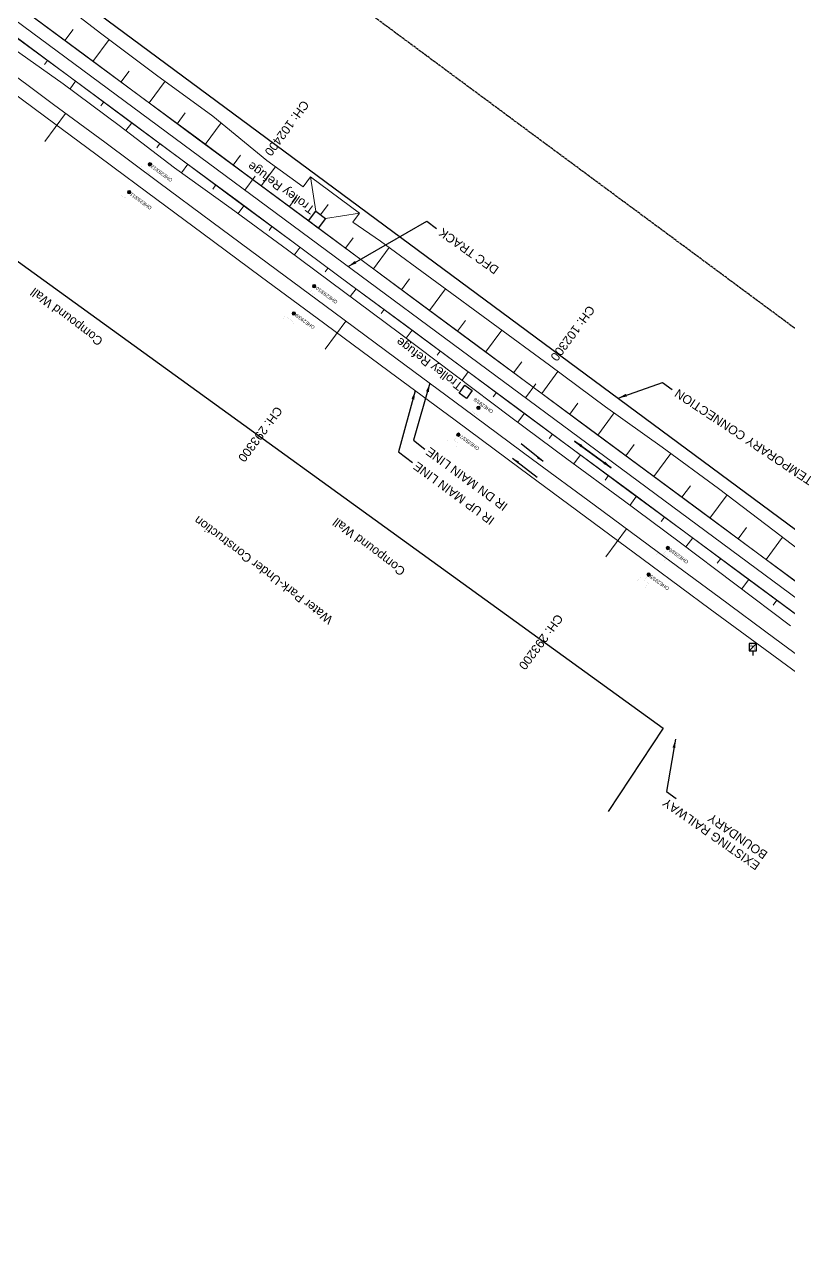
# Model space of a CAD drawing. Header units: metres. Extents: x 644418 to 1306172, y 3366650 to 6747308.
# Drawn here: x 650117.2 to 650336.1, y 3375527.4 to 3375881 of the extents above; entities that cross this region are included whole.
import ezdxf
from ezdxf.enums import TextEntityAlignment as Align

# ---------------------------------------------------------------- set-up
doc = ezdxf.new("R2010")
doc.units = ezdxf.units.M
doc.header["$MEASUREMENT"] = 0
doc.linetypes.add('CENTER', pattern=[2, 1.25, -0.25, 0.25, -0.25])
for name, color, linetype in [('COMPOUND_WALL', 251, 'Continuous'), ('DFCC Boundary', 6, 'CENTER'), ('PROPOSED DFCC FORMATION LINE', 187, 'Continuous'), ('Sign Board', 251, 'Continuous'), ('TOPO_TEXT', 251, 'Continuous'), ('Trolley Refuse', 10, 'Continuous'), ('TROLLEY_STAND', 7, 'Continuous')]:
    doc.layers.add(name, color=color, linetype=linetype)
for name, color, linetype, lineweight in [('Existing Chainage', 7, 'Continuous', 0), ('Existing IR Track', 143, 'Continuous', 0), ('Existing Railway Boundary', 7, 'CENTER', 0), ('flow direction', 7, 'Continuous', 0), ('OHE MAST', 8, 'Continuous', 0), ('OHE MAST TEXT', 8, 'Continuous', 0), ('Proposed Chainage', 10, 'Continuous', 0), ('PROPOSED DFC TRACK', 1, 'Continuous', 0), ('PROPOSED DFCC TOE LINE', 239, 'Continuous', 0), ('PROPOSED DFCC TOE SLOPES', 239, 'Continuous', 0), ('PROPOSED DFCC TRACK', 1, 'Continuous', 0), ('TEMPORARY CONNECTION', 6, 'Continuous', 0)]:
    doc.layers.add(name, color=color, linetype=linetype, lineweight=lineweight)
doc.styles.add('CUT-FILL', font='cut-fill.shx', dxfattribs={"height": 2})
doc.styles.get("Standard").update_dxf_attribs({"font": 'arial.ttf'})
doc.styles.add('Style-Arial', font='arial.ttf')
doc.dimstyles.new('ISO-25', dxfattribs={"dimtxt": 2.5, "dimasz": 2.5, "dimexe": 1.25, "dimexo": 0.625, "dimtad": 1, "dimtxsty": 'Standard', "dimcen": 2.5, "dimadec": 0, "dimazin": 0, "dimtfac": 1, "dimtmove": 0, "dimatfit": 3, "dimfxl": 1, "dimarcsym": 0})

# ---------------------------------------------------------------- blocks, each defined once
blk = doc.blocks.new('WL')
for p, q in [((1.07, 3.42), (-1.06, 3.42)), ((-1.06, 3.42), (-1.06, 1.29)), ((-1.06, 1.29), (1.07, 1.29)), ((0, 1.29), (0, 0)), ((1.07, 1.29), (1.07, 3.42))]:
    blk.add_line(p, q)
blk.add_lwpolyline([(-1.06, 1.29), (1.07, 3.42)])
at = {"style": 'CUT-FILL'}
for s, p in [('W', (-0.84, 2.35)), ('L', (0.43, 1.56))]:
    blk.add_text(s, height=0.739, dxfattribs=at).set_placement(p)
blk = doc.blocks.new('OHE MAST')
h = blk.add_hatch(color=256)
edge = h.paths.add_edge_path()
edge.add_arc((0, 0), 0.514, 0, 360)
at = {"const_width": 0.01, "flags": 128}
for points in [[(1.5, 3.5), (1.5, 2), (-1.5, 2), (-1.5, 3.5)], [(0, 2), (0, 0)]]:
    blk.add_lwpolyline(points, dxfattribs=at)
blk.add_circle((0, 0), 0.514)

msp = doc.modelspace()

# ---------------------------------------------------------------- linework, layer by layer
at = {"layer": 'COMPOUND_WALL', "linetype": 'Continuous'}
msp.add_polyline3d([(650072.561, 3375713.298, 265.828), (650091.198, 3375830.492, 266.775), (650300.258, 3375679.417, 269.557), (650284.436, 3375655.534, 267.343)], dxfattribs=at)
at = {"layer": 'DFCC Boundary', "ltscale": 0.5, "flags": 128}
msp.add_lwpolyline([(655695.597, 3371812.1897), (655640.8822, 3371912.823), (655580.0449, 3371996.7158), (655509.7792, 3372062.0857), (655426.9534, 3372113.9756), (655342.6069, 3372167.9462), (655257.8854, 3372221.2222), (655173.2688, 3372275.363), (655087.3459, 3372327.2788), (655002.8598, 3372380.6107), (654914.5097, 3372429.9473), (654741.1355, 3372529.4419), (654650.033, 3372576.4159), (654568.6995, 3372626.155), (654571.9877, 3372630.6369), (654391.4686, 3372756.327), (654377.1337, 3372736.8494), (654004.4289, 3373016.6995), (654007.7887, 3373020.6424), (653690.5739, 3373253.6486), (653690.5425, 3373253.6059), (653433.8132, 3373453.1485), (653440.7668, 3373462.5592), (653208.8394, 3373636.5534), (653216.1698, 3373646.5105), (653142.1983, 3373700.8896), (653053.6963, 3373771.1122), (652994.4341, 3373810.5255), (652929.3691, 3373859.5713), (652860.9168, 3373902.1103), (652749.6028, 3373984.4705), (652631.2396, 3374070.7175), (652636.2281, 3374078.1704), (652537.912, 3374145.7283), (652392.904, 3374241.2711), (652388.7719, 3374235.6812), (652308.569, 3374304.8076), (652315.9256, 3374314.7669), (652103.9815, 3374448.7876), (652083.1937, 3374464.1943), (652072.7494, 3374471.9329), (652052.3219, 3374487.0684), (652038.1897, 3374497.5387), (652024.0173, 3374508.0388), (652009.8347, 3374518.5254), (651995.6683, 3374529), (651981.7515, 3374539.2836), (651967.8828, 3374549.5317), (651954.6903, 3374559.2866), (651941.4997, 3374569.04), (651923.9377, 3374582.0168), (651906.3215, 3374595.0337), (651892.0868, 3374605.5547), (651877.7985, 3374616.1153), (651861.6288, 3374628.0564), (651845.5071, 3374639.9619), (651829.5757, 3374651.7544), (651824.7911, 3374655.296), (651813.6747, 3374663.5244), (651797.4592, 3374675.4968), (651792.6217, 3374679.0685), (651809.3453, 3374701.6999), (651798.0335, 3374710.0518), (651782.3495, 3374721.6444), (651766.6655, 3374733.2369), (651750.5163, 3374745.1875), (651734.3118, 3374757.179), (651717.3274, 3374769.6994), (651700.4625, 3374782.1317), (651684.6001, 3374793.8578), (651668.5938, 3374805.6902), (651652.6806, 3374817.4203), (651636.8173, 3374829.1137), (651620.9269, 3374840.8662), (651604.9647, 3374852.6718), (651588.7459, 3374864.6312), (651572.5882, 3374876.5455), (651556.6943, 3374888.2868), (651540.8409, 3374899.9983), (651524.5553, 3374912.0488), (651508.2568, 3374924.109), (651492.7938, 3374935.5157), (651477.3997, 3374946.8715), (651461.3291, 3374958.7436), (651445.2311, 3374970.6359), (651429.3555, 3374982.3615), (651413.4375, 3374994.1184), (651396.6322, 3375006.522), (651379.7761, 3375018.963), (651363.6644, 3375030.8565), (651352.7728, 3375038.8965), (651331.6522, 3375054.4784), (651315.7738, 3375066.1947), (651299.7306, 3375078.0412), (651283.6239, 3375089.9346), (651273.9044, 3375097.1057), (651264.2377, 3375104.2378), (651243.4187, 3375119.6324), (651222.5077, 3375135.095), (651201.5462, 3375150.5784), (651180.4926, 3375166.1298), (651161.7365, 3375179.9701), (651143.0969, 3375193.7244), (651126.6442, 3375205.9373), (651110.0563, 3375218.2505), (651088.7204, 3375233.9244), (651067.5473, 3375249.4788), (651049.4448, 3375262.8672), (651031.0656, 3375276.4601), (651013.3004, 3375289.5618), (650995.6557, 3375302.5748), (650975.556, 3375317.4171), (650955.4878, 3375332.2363), (650948.8014, 3375337.1771), (650951.4372, 3375340.7501), (650937.0874, 3375351.3535), (650916.0918, 3375366.8677), (650897.9224, 3375380.2929), (650879.805, 3375393.6796), (650866.8386, 3375403.2309), (650853.9116, 3375412.7532), (650835.5886, 3375426.289), (650817.2946, 3375439.8035), (650797.968, 3375454.1206), (650778.7222, 3375468.3781), (650760.7655, 3375481.6337), (650742.8011, 3375494.8949), (650723.0807, 3375509.4255), (650703.3693, 3375523.9495), (650688.6613, 3375534.8372), (650673.8463, 3375545.804), (650653.7938, 3375560.6295), (650633.6894, 3375575.4932), (650612.6421, 3375591.0542), (650592.0153, 3375606.3042), (650570.0328, 3375622.5591), (650548.5001, 3375638.4814), (650530.5234, 3375651.793), (650512.3606, 3375665.2423), (650494.7465, 3375678.2665), (650476.9008, 3375691.462), (650459.2976, 3375704.4721), (650441.3132, 3375717.7633), (650427.1261, 3375728.1319), (650413.8099, 3375737.864), (650402.677, 3375746.2697), (650389.8486, 3375755.6668), (650377.7322, 3375764.5425), (650360.7275, 3375777.1141), (650343.7744, 3375789.6482), (650325.0342, 3375803.5254), (650306.3109, 3375817.39), (650287.6225, 3375831.2124), (650268.717, 3375845.1957), (650250.337, 3375858.8009), (650231.8256, 3375872.5033), (650215.4559, 3375884.6355), (650199.261, 3375896.6381), (650189.9351, 3375903.5429), (650184.6476, 3375907.4517), (650170.3331, 3375918.0338), (650153.2211, 3375930.7288), (650135.9365, 3375943.5518), (650119.2313, 3375955.9159), (650102.3769, 3375968.3905), (650085.2738, 3375981.0461), (650068.2078, 3375993.6742), (650052.7787, 3376005.1011), (650037.4384, 3376016.4621), (650022.1728, 3376027.766), (650006.9632, 3376039.0283), (649974.7512, 3376062.8762), (649961.4537, 3376072.7117), (649948.2091, 3376082.508), (649944.476, 3376085.2722), (649918.728, 3376050.5341), (649909.4316, 3376057.4177), (649896.4092, 3376067.0604), (649893.7832, 3376069.0128), (649891.1645, 3376070.9437), (649888.4639, 3376072.9569), (649875.744, 3376082.3694), (649867.5551, 3376088.4016), (649853.4118, 3376098.8745), (649839.2513, 3376109.3603), (649829.0749, 3376116.9005), (649827.2194, 3376118.2675), (649818.0867, 3376125.0366), (649808.8566, 3376131.8779), (649793.2502, 3376143.4201), (649777.6288, 3376154.9733), (649763.6321, 3376165.3144), (649749.5741, 3376175.7007), (649733.9228, 3376187.2754), (649718.3343, 3376198.8036), (649705.3241, 3376208.4391), (649692.3703, 3376218.0327), (649678.0208, 3376228.6769), (649663.5747, 3376239.3366), (649646.4625, 3376252.0623), (649634.6272, 3376260.744), (649624.9192, 3376267.9946), (649615.0208, 3376275.3876), (649599.9831, 3376286.4834), (649588.9857, 3376294.598), (649590.032, 3376296.0132), (649586.1685, 3376298.8639), (649569.3593, 3376311.3207), (649552.641, 3376323.7102), (649537.2353, 3376335.0739), (649521.9792, 3376346.327), (649506.2408, 3376358.0035), (649490.3575, 3376369.7875), (649475.7578, 3376380.5673), (649461.1933, 3376391.3211), (649445.4753, 3376402.9572), (649429.8494, 3376414.5253), (649414.4906, 3376425.9209), (649378.3483, 3376452.6365), (649368.4603, 3376459.9984), (649352.6509, 3376471.6682), (649336.6992, 3376483.4434), (649322.3941, 3376494.1037), (649307.6557, 3376505.0862), (649290.8736, 3376517.4208), (649273.972, 3376529.8435), (649258.1992, 3376541.4854), (649242.2966, 3376553.2232), (649226.5432, 3376564.8634), (649210.8826, 3376576.435), (649195.2207, 3376588.0769), (649179.5326, 3376599.7383), (649164.9134, 3376610.5118), (649150.5177, 3376621.1205), (649135.415, 3376632.3287), (649120.2337, 3376643.5954), (649107.8929, 3376652.6743), (649095.5927, 3376661.7234), (649079.5687, 3376673.5769), (649063.4846, 3376685.4748), (649046.5651, 3376697.9756), (649029.6506, 3376710.4727), (649013.3465, 3376722.5351), (648996.9805, 3376734.6431), (648980.3936, 3376746.8979), (648963.6626, 3376759.259), (648946.7453, 3376771.7643), (648929.6945, 3376784.3682), (648913.5118, 3376796.3614), (648897.2206, 3376808.435), (648876.2496, 3376823.9678), (648855.1325, 3376839.6089), (648839.3985, 3376851.2044), (648823.6596, 3376862.8037), (648806.187, 3376875.7235), (648788.7814, 3376888.5937), (648772.4766, 3376900.6763), (648756.1277, 3376912.7915), (648748.6058, 3376918.3049), (648733.321, 3376929.6306), (648718.1841, 3376940.8501), (648694.1574, 3376958.9078), (648686.9154, 3376964.1595), (648685.9321, 3376964.8321), (648667.95, 3376978.2197), (648649.3198, 3376992.1471), (648633.5557, 3377003.8368), (648617.684, 3377015.6038), (648613.3865, 3377018.7718), (648613.1308, 3377018.4261), (648605.39, 3377024.1325), (648593.439, 3377032.9404), (648576.5994, 3377045.3816), (648559.8787, 3377057.7351), (648542.9247, 3377070.3132), (648525.9483, 3377082.908), (648511.3109, 3377093.7409), (648496.5572, 3377104.6599), (648477.562, 3377118.7172), (648458.5464, 3377132.7896), (648451.3349, 3377138.2101), (648435.5918, 3377149.862), (648422.1096, 3377159.9046), (648408.3664, 3377170.0637), (648394.6863, 3377180.1761), (648381.6588, 3377189.818), (648368.6059, 3377199.4787), (648354.1188, 3377210.196), (648339.6473, 3377220.9017), (648325.8166, 3377231.1386), (648311.9735, 3377241.3853), (648297.2469, 3377252.2824), (648283.6168, 3377262.3688), (648282.6002, 3377260.9951), (648281.5015, 3377261.8082), (648268.446, 3377271.4578), (648255.3849, 3377281.1115), (648243.3023, 3377290.0413), (648231.5826, 3377298.7116), (648230.1246, 3377299.843), (648216.137, 3377310.1827), (648202.3989, 3377320.3379), (648187.9045, 3377331.0225), (648173.4524, 3377341.7035), (648159.964, 3377351.7009), (648146.3755, 3377361.7726), (648132.3698, 3377372.1252), (648118.3132, 3377382.5155), (648104.5683, 3377392.6752), (648090.8453, 3377402.8186), (648079.0331, 3377411.5788), (648067.1746, 3377420.3734), (648052.1864, 3377431.461), (648037.1291, 3377442.5999), (648023.4384, 3377452.7367), (648009.6421, 3377462.9518), (647998.5681, 3377471.1475), (647977.6651, 3377486.6371), (647970.8013, 3377491.7424), (647954.3046, 3377504.0127), (647940.5645, 3377514.1537), (647927.1436, 3377524.0583), (647912.5029, 3377534.9198), (647897.7662, 3377545.8524), (647883.3488, 3377556.5286), (647868.9785, 3377567.1699), (647855.3948, 3377577.2425), (647841.7032, 3377587.3948), (647828.8284, 3377596.8277), (647815.9828, 3377606.2395), (647798.869, 3377618.9232), (647787.996, 3377626.9816), (647769.1212, 3377640.9619), (647756.6675, 3377650.183), (647742.624, 3377660.5991), (647728.5049, 3377671.0713), (647713.635, 3377682.0926), (647698.699, 3377693.1628), (647681.9918, 3377705.517), (647665.4025, 3377717.7839), (647652.0515, 3377727.6811), (647638.8028, 3377737.5025), (647625.2604, 3377747.546), (647611.724, 3377757.585), (647601.846, 3377764.9047), (647586.5632, 3377776.2354), (647574.9107, 3377784.8659), (647552.1318, 3377801.7377), (647544.5766, 3377807.3492), (647531.2096, 3377817.2774), (647518.7824, 3377826.4783), (647506.3678, 3377835.6698), (647493.0662, 3377845.5438), (647479.7149, 3377855.4547), (647466.3541, 3377865.3556), (647452.9886, 3377875.26), (647440.1702, 3377884.755), (647427.3392, 3377894.2595), (647421.9004, 3377898.2902), (647422.4016, 3377898.9655), (647413.1507, 3377905.8213), (647398.5546, 3377916.6386), (647385.2867, 3377926.4568), (647372.1159, 3377936.2032), (647357.4127, 3377947.1112), (647351.2811, 3377951.6601), (647330.0092, 3377967.4105), (647317.4471, 3377976.6964), (647304.414, 3377986.3606), (647291.335, 3377996.0589), (647278.7541, 3378005.3917), (647266.0777, 3378014.7954), (647252.9457, 3378024.4462), (647239.9839, 3378033.9719), (647225.7512, 3378044.5255), (647211.5179, 3378055.0796), (647196.511, 3378066.208), (647181.4966, 3378077.3419), (647167.7872, 3378087.5064), (647154.0498, 3378097.6917), (647140.7668, 3378107.5414), (647127.4862, 3378117.3893), (647113.2521, 3378127.9375), (647099.0375, 3378138.4713), (647085.0268, 3378148.8592), (647070.9977, 3378159.2608), (647056.5444, 3378169.9697), (647042.0873, 3378180.6814), (647027.5624, 3378191.4464), (647013.0728, 3378202.1851), (646999.864, 3378211.9684), (646986.6741, 3378221.7376), (646973.6148, 3378231.4185), (646960.4875, 3378241.1499), (646945.7953, 3378252.0414), (646931.0256, 3378262.9902), (646930.6274, 3378263.2852), (646951.9475, 3378292.0562)], dxfattribs=at)
at = {"layer": 'Existing Chainage', "color": 0, "linetype": 'Continuous', "lineweight": 13, "flags": 128}
for points in [[(650123.0219, 3375847.5477), (650128.9788, 3375855.5799)], [(650203.3648, 3375788.0049), (650209.3203, 3375796.0381)], [(650283.7591, 3375728.5026), (650289.6995, 3375736.547)]]:
    msp.add_lwpolyline(points, dxfattribs=at)
at = {"layer": 'Existing IR Track', "flags": 128}
for points in [[(650108.6375, 3375870.6391), (650125.5178, 3375858.1465), (650140.1681, 3375847.2817), (650155.6483, 3375835.8015), (650170.8905, 3375824.5089), (650187.1032, 3375812.4973), (650205.8064, 3375798.6432), (650223.6218, 3375785.4353), (650243.0978, 3375771.0111), (650262.7927, 3375756.4159), (650280.4791, 3375743.3558), (650298.9061, 3375729.7486), (650316.2356, 3375716.9345), (650332.2374, 3375705.1021), (650345.6382, 3375695.2738)], [(650106.0861, 3375867.1939), (650123.2518, 3375854.459), (650137.6201, 3375843.8372), (650142.9076, 3375839.9284), (650152.1871, 3375833.0579), (650168.3512, 3375821.0782), (650184.7208, 3375808.946), (650203.27, 3375795.2155), (650221.6501, 3375781.6104), (650240.5793, 3375767.6095), (650259.2683, 3375753.7867), (650277.9555, 3375739.9488), (650296.6957, 3375726.0715), (650313.6967, 3375713.5021), (650330.8425, 3375700.8261), (650343.0993, 3375691.8476)]]:
    msp.add_lwpolyline(points, dxfattribs=at)
at = {"layer": 'Proposed Chainage', "lineweight": 0, "flags": 128}
for points in [[(650183.3151, 3375837.5937), (650180.3405, 3375833.5748)], [(650263.6941, 3375778.1024), (650260.7195, 3375774.0835)]]:
    msp.add_lwpolyline(points, dxfattribs=at)
at = {"layer": 'PROPOSED DFCC FORMATION LINE', "lineweight": 0, "flags": 128}
for points in [[(650343.3295, 3375717.6064), (650327.2537, 3375729.5046), (650311.1779, 3375741.4029), (650295.1021, 3375753.3012), (650279.0263, 3375765.1994), (650262.9505, 3375777.0977), (650246.8747, 3375788.9959), (650230.7989, 3375800.8942), (650214.7231, 3375812.7925), (650198.6473, 3375824.6907), (650182.5715, 3375836.589), (650166.4956, 3375848.4873), (650150.4198, 3375860.3855), (650134.344, 3375872.2838), (650118.2682, 3375884.182)], [(650118.298, 3375884.2222), (650134.3738, 3375872.324), (650150.4496, 3375860.4257), (650166.5254, 3375848.5274), (650182.6012, 3375836.6292), (650198.677, 3375824.7309), (650214.7528, 3375812.8327), (650230.8286, 3375800.9344), (650246.9044, 3375789.0361), (650262.9802, 3375777.1379), (650279.056, 3375765.2396), (650295.1318, 3375753.3414), (650311.2076, 3375741.4431), (650327.2834, 3375729.5448), (650343.3592, 3375717.6466)], [(650338.8379, 3375711.5378), (650322.7621, 3375723.436), (650306.6863, 3375735.3343), (650290.6105, 3375747.2325), (650274.5347, 3375759.1308), (650258.4589, 3375771.0291), (650242.3831, 3375782.9273), (650226.3073, 3375794.8256), (650210.2315, 3375806.7239), (650194.1557, 3375818.6221), (650178.0799, 3375830.5204), (650162.0041, 3375842.4186), (650145.9283, 3375854.3169), (650129.8525, 3375866.2152), (650113.7767, 3375878.1134)], [(650338.8676, 3375711.578), (650322.7918, 3375723.4762), (650306.716, 3375735.3745), (650290.6402, 3375747.2727), (650274.5644, 3375759.171), (650258.4886, 3375771.0693), (650242.4128, 3375782.9675), (650226.337, 3375794.8658), (650210.2612, 3375806.764), (650194.1854, 3375818.6623), (650178.1096, 3375830.5606), (650162.0338, 3375842.4588), (650145.958, 3375854.3571), (650129.8822, 3375866.2554), (650113.8064, 3375878.1536)]]:
    msp.add_lwpolyline(points, dxfattribs=at)
at = {"layer": 'PROPOSED DFCC TOE LINE', "lineweight": 0, "flags": 128}
for points in [[(650123.1895, 3375890.8312), (650139.0006, 3375878.5753), (650154.9862, 3375866.5552), (650171.1498, 3375854.7756), (650186.6515, 3375842.1015), (650197.046, 3375834.4773), (650199.1765, 3375837.3559), (650213.2348, 3375826.9509), (650211.3275, 3375824.3739), (650219.2493, 3375818.908), (650235.4017, 3375807.1131), (650251.4913, 3375795.2335), (650267.5979, 3375783.3769), (650283.6838, 3375771.4922), (650299.9683, 3375759.8759), (650316.121, 3375748.0816), (650332.0043, 3375735.9232), (650347.9346, 3375723.8284)], [(650336.7054, 3375708.6565), (650320.7524, 3375720.7208), (650304.7991, 3375732.7845), (650288.7259, 3375744.6863), (650272.6285, 3375756.5553), (650256.5783, 3375768.4883), (650240.6385, 3375780.5702), (650224.6446, 3375792.5791), (650208.5982, 3375804.5171), (650192.5313, 3375816.4275), (650176.435, 3375828.2981), (650160.1561, 3375839.9218), (650144.3049, 3375852.1236), (650128.2671, 3375864.0732), (650111.9304, 3375875.6189)]]:
    msp.add_lwpolyline(points, dxfattribs=at)
at = {"layer": 'PROPOSED DFCC TOE SLOPES', "linetype": 'Continuous', "lineweight": 0, "flags": 128}
for points in [[(650128.7601, 3375876.4167), (650131.1343, 3375879.6245)], [(650136.798, 3375870.4675), (650141.4408, 3375876.7404)], [(650123.8075, 3375870.7515), (650122.9506, 3375869.5938)], [(650144.8359, 3375864.5184), (650147.1347, 3375867.6244)], [(650131.8454, 3375864.8023), (650130.2256, 3375862.6139)], [(650152.8738, 3375858.5693), (650157.4536, 3375864.7571)], [(650139.8833, 3375858.8532), (650139.0639, 3375857.7462)], [(650160.9117, 3375852.6202), (650163.2235, 3375855.7437)], [(650147.9212, 3375852.9041), (650146.2407, 3375850.6335)], [(650168.9496, 3375846.671), (650173.5161, 3375852.8409)], [(650155.9591, 3375846.9549), (650155.0627, 3375845.7438)], [(650176.9875, 3375840.7219), (650179.1272, 3375843.6129)], [(650163.997, 3375841.0058), (650162.1441, 3375838.5023)], [(650185.0254, 3375834.7728), (650189.1132, 3375840.2959)], [(650172.0349, 3375835.0567), (650171.1592, 3375833.8736)], [(650200.6376, 3375827.572), (650199.1765, 3375837.3559)], [(650193.0633, 3375828.8236), (650195.12, 3375831.6025)], [(650180.0728, 3375829.1076), (650178.4007, 3375826.8484)], [(650202.0443, 3375826.5309), (650204.2388, 3375829.4959)], [(650203.4509, 3375825.4898), (650213.2348, 3375826.9509)], [(650188.1107, 3375823.1584), (650187.2798, 3375822.0358)], [(650196.1486, 3375817.2093), (650194.4934, 3375814.973)], [(650209.1391, 3375816.9254), (650211.3336, 3375819.8904)], [(650217.177, 3375810.9762), (650221.7149, 3375817.1075)], [(650204.1865, 3375811.2602), (650203.3567, 3375810.139)], [(650225.2149, 3375805.0271), (650227.503, 3375808.1186)], [(650212.2244, 3375805.311), (650210.5578, 3375803.0593)], [(650233.2528, 3375799.078), (650237.8577, 3375805.2997)], [(650220.2623, 3375799.3619), (650219.4216, 3375798.2261)], [(650241.2907, 3375793.1288), (650243.5966, 3375796.2444)], [(650228.3002, 3375793.4128), (650226.5977, 3375791.1126)], [(650249.3286, 3375787.1797), (650253.9499, 3375793.4236)], [(650236.3381, 3375787.4636), (650235.4664, 3375786.2859)], [(650244.376, 3375781.5145), (650242.5851, 3375779.0948)], [(650257.3665, 3375781.2306), (650259.6848, 3375784.3629)], [(650265.4044, 3375775.2815), (650270.0534, 3375781.5627)], [(650252.4139, 3375775.5654), (650251.4844, 3375774.3096)], [(650273.4423, 3375769.3323), (650275.7693, 3375772.4764)], [(650260.4518, 3375769.6162), (650258.5384, 3375767.031)], [(650281.4802, 3375763.3832), (650286.1696, 3375769.719)], [(650268.4897, 3375763.6671), (650267.5266, 3375762.3658)], [(650289.5181, 3375757.4341), (650291.9149, 3375760.6725)], [(650276.5276, 3375757.718), (650274.5943, 3375755.1059)], [(650297.556, 3375751.4849), (650302.4339, 3375758.0755)], [(650284.5655, 3375751.7688), (650283.6042, 3375750.4701)], [(650305.5939, 3375745.5358), (650308.0521, 3375748.8571)], [(650313.6318, 3375739.5867), (650318.5455, 3375746.2256)], [(650292.6034, 3375745.8197), (650290.6888, 3375743.2329)], [(650300.6413, 3375739.8706), (650299.6833, 3375738.5763)], [(650321.6697, 3375733.6375), (650324.0784, 3375736.892)], [(650308.6792, 3375733.9215), (650306.7473, 3375731.3112)], [(650329.7076, 3375727.6884), (650334.436, 3375734.077)], [(650316.7171, 3375727.9723), (650315.7205, 3375726.6259)], [(650324.755, 3375722.0232), (650322.7006, 3375719.2475)], [(650332.7929, 3375716.0741), (650331.735, 3375714.6447)]]:
    msp.add_lwpolyline(points, dxfattribs=at)
at = {"layer": 'PROPOSED DFCC TRACK', "color": 12, "flags": 128}
msp.add_lwpolyline([(652051.8841, 3374457.8117), (651483.1316, 3374869.9633), (651480.0951, 3374872.1638), (651477.0587, 3374874.3645), (651474.0227, 3374876.5656), (651470.9871, 3374878.7673), (651467.952, 3374880.9698), (651464.9177, 3374883.1733), (651461.8843, 3374885.3781), (651458.8519, 3374887.5843, -0.00144677), (651426.1699, 3374911.5196), (651423.1515, 3374913.7448), (651420.1341, 3374915.9715), (651417.1177, 3374918.1993), (651414.1019, 3374920.4282), (651411.0868, 3374922.6578), (651408.0721, 3374924.8881), (651405.0578, 3374927.1188), (651402.0435, 3374929.3497), (646816.8315, 3378323.0253)], format="xyb", dxfattribs=at)
at = {"layer": 'TEMPORARY CONNECTION', "lineweight": 30, "flags": 128}
msp.add_lwpolyline([(649875.1433, 3376059.4619, 0.02078817), (649913.3305, 3376033.5833), (650035.246, 3375958.1608, -0.02078817), (650073.4332, 3375932.2822), (651423.4635, 3374933.0776, 0.00251821), (651480.3487, 3374891.4167), (651686.0505, 3374742.3529, -0.02078817), (651722.2466, 3374713.7556), (651830.9367, 3374620.2908, 0.02078817), (651867.1327, 3374591.6935)], format="xyb", dxfattribs=at)
at = {"layer": 'Trolley Refuse'}
msp.add_lwpolyline([(650201.3687, 3375822.6765), (650198.5554, 3375824.7587), (650200.6376, 3375827.572), (650203.4509, 3375825.4898)], close=True, dxfattribs=at)
at = {"layer": 'TROLLEY_STAND', "linetype": 'Continuous'}
msp.add_polyline3d([(650245.502, 3375776.147, 268.403), (650243.9, 3375773.81, 268.404), (650241.754, 3375775.371, 268.386), (650243.356, 3375777.708, 268.386)], close=True, dxfattribs=at)

# ---------------------------------------------------------------- block references
at = {"layer": 'OHE MAST', "color": 2, "rotation": 143.3908318566117}
for p in [(650153.127, 3375840.981), (650147.17, 3375832.998), (650200.194, 3375806.061), (650194.37, 3375798.21), (650247.282, 3375771.182), (650241.533, 3375763.477), (650301.565, 3375731.015), (650296.059, 3375723.386)]:
    msp.add_blockref('OHE MAST', p, dxfattribs=at)
at = {"layer": 'Sign Board', "linetype": 'Continuous'}
msp.add_blockref('WL', (650325.945, 3375700.242, 267.931), dxfattribs=at)

# ---------------------------------------------------------------- texts
at = {"layer": 'Existing Chainage', "color": 0, "linetype": 'Continuous', "lineweight": 0, "char_height": 2.5, "attachment_point": 6, "line_spacing_factor": 0.6, "style": 'Style-Arial'}
for s, insert, rotation in [('CH: 293300', (650179.2082, 3375756.1203), 233.448221), ('CH: 293200', (650259.6626, 3375696.5725), 233.556215)]:
    msp.add_mtext(s, dxfattribs=dict(at, insert=insert, rotation=rotation))
at = {"layer": 'Existing IR Track', "color": 7, "lineweight": 0}
for s, rotation, p in [('IR DN MAIN LINE', 143.586435, (650232.6832, 3375759.0441)), ('IR UP MAIN LINE', 143.589871, (650229.0782, 3375754.8941))]:
    msp.add_text(s, height=2.5, rotation=rotation, dxfattribs=at).set_placement(p, align=Align.MIDDLE_RIGHT)
at = {"layer": 'Existing Railway Boundary', "linetype": 'Continuous', "ltscale": 5}
for s, p in [('EXISTING RAILWAY', (650328.2236, 3375640.5524)), ('BOUNDARY', (650330.3807, 3375643.7005))]:
    msp.add_text(s, height=2.5, rotation=145, dxfattribs=at).set_placement(p)
at = {"layer": 'OHE MAST TEXT'}
for s, p in [('OHE293/12', (650156.4646, 3375838.4012)), ('OHE293/11', (650150.5076, 3375830.4182)), ('OHE293/10', (650203.777, 3375803.4606)), ('OHE293/9', (650197.5538, 3375795.9338)), ('OHE293/8', (650248.7017, 3375771.8179)), ('OHE293/7', (650244.7653, 3375761.177)), ('OHE293/6', (650304.6225, 3375728.7409)), ('OHE293/5', (650299.1165, 3375721.1119))]:
    msp.add_text(s, height=1, rotation=144, dxfattribs=at).set_placement(p, align=Align.MIDDLE_CENTER)
at = {"layer": 'Proposed Chainage', "lineweight": 0, "char_height": 2.5, "attachment_point": 6, "rotation": 233.493563, "line_spacing_factor": 0.6, "style": 'Style-Arial'}
for s, insert in [('CH: 102400', (650186.8359, 3375843.831)), ('CH: 102300', (650268.7586, 3375785.0392))]:
    msp.add_mtext(s, dxfattribs=dict(at, insert=insert))
at = {"layer": 'PROPOSED DFC TRACK', "color": 10, "linetype": 'Continuous', "lineweight": -3, "ltscale": 5, "style": 'Style-Arial'}
msp.add_text('DFC TRACK', height=2.5, rotation=144.727092, dxfattribs=at).set_placement((650237.0562, 3375822.8738), align=Align.RIGHT)
at = {"layer": 'TEMPORARY CONNECTION', "style": 'Style-Arial'}
msp.add_text('TEMPORARY CONNECTION', height=2.5, rotation=146.40432, dxfattribs=at).set_placement((650304.6034, 3375776.7373), align=Align.RIGHT)
at = {"layer": 'TOPO_TEXT'}
for s, rotation, p in [('Compound Wall', 142.852901, (650139.9029, 3375790.7559)), ('Trolley Refuge', 143.294857, (650243.0313, 3375777.9534)), ('Water Park-Under Construction', 142.852901, (650205.7987, 3375710.9445)), ('Compound Wall', 142.852901, (650226.5776, 3375724.8187))]:
    msp.add_text(s, height=2.5, rotation=rotation, dxfattribs=at).set_placement(p)
at = {"layer": 'Trolley Refuse', "style": 'Style-Arial'}
msp.add_text('Trolley Refuge', height=2.5, rotation=144, dxfattribs=at).set_placement((650200.6179, 3375828.5161))

# ---------------------------------------------------------------- leaders
at = {"layer": 'Existing IR Track', "color": 7, "lineweight": 0}
for points in [[(650233.3598, 3375778.2232), (650228.6964, 3375761.9149), (650231.9223, 3375759.3609)], [(650229.1544, 3375776.0599), (650224.4007, 3375758.5871), (650228.4198, 3375755.5476)]]:
    msp.add_leader(points, dimstyle='ISO-25', override={"dimtxt": 0.5, "dimtad": 0}, dxfattribs=at)
at = {"layer": 'Existing Railway Boundary', "linetype": 'Continuous', "ltscale": 5}
msp.add_leader([(650303.7528, 3375676.209), (650301.1389, 3375661.1746), (650303.9122, 3375659.224)], dimstyle='ISO-25', override={"dimtxt": 0.5, "dimtad": 0}, dxfattribs=at)
at = {"layer": 'flow direction', "lineweight": 0}
for points in [[(650265.7963, 3375755.7635), (650259.4888, 3375760.8237)], [(650257.0874, 3375756.7608), (650264.1476, 3375751.3233)]]:
    msp.add_leader(points, dimstyle='ISO-25', override={"dimtxt": 0.5, "dimasz": 2, "dimtad": 0}, dxfattribs=at)
at = {"layer": 'PROPOSED DFC TRACK', "color": 10, "linetype": 'Continuous', "lineweight": -3, "ltscale": 5}
msp.add_leader([(650209.9212, 3375811.6811), (650232.489, 3375824.6718), (650235.2292, 3375822.5857)], dimstyle='ISO-25', override={"dimtxt": 3, "dimasz": 2.5, "dimgap": 0.625, "dimtad": 0, "dimdec": 3, "dimzin": 2, "dimtdec": 3}, dxfattribs=at)
at = {"layer": 'PROPOSED DFC TRACK', "linetype": 'Continuous', "lineweight": 0}
for points in [[(650274.7999, 3375761.6718), (650285.3392, 3375753.9724)], [(650285.3392, 3375753.9724), (650274.7999, 3375761.6718)]]:
    msp.add_leader(points, dimstyle='ISO-25', override={"dimtxt": 3, "dimasz": 2.5, "dimtad": 0, "dimdec": 3, "dimzin": 2, "dimtdec": 3}, dxfattribs=at)
at = {"layer": 'TEMPORARY CONNECTION'}
msp.add_leader([(650287.3311, 3375773.9869, 268.8225), (650299.9856, 3375778.4008, 268.8225), (650302.7856, 3375776.3958, 268.8225)], dimstyle='ISO-25', override={"dimtxt": 3, "dimasz": 2.5, "dimgap": 0.625, "dimtad": 0, "dimdec": 3, "dimzin": 2, "dimtdec": 3}, dxfattribs=at)

doc.saveas('drawing.dxf')
